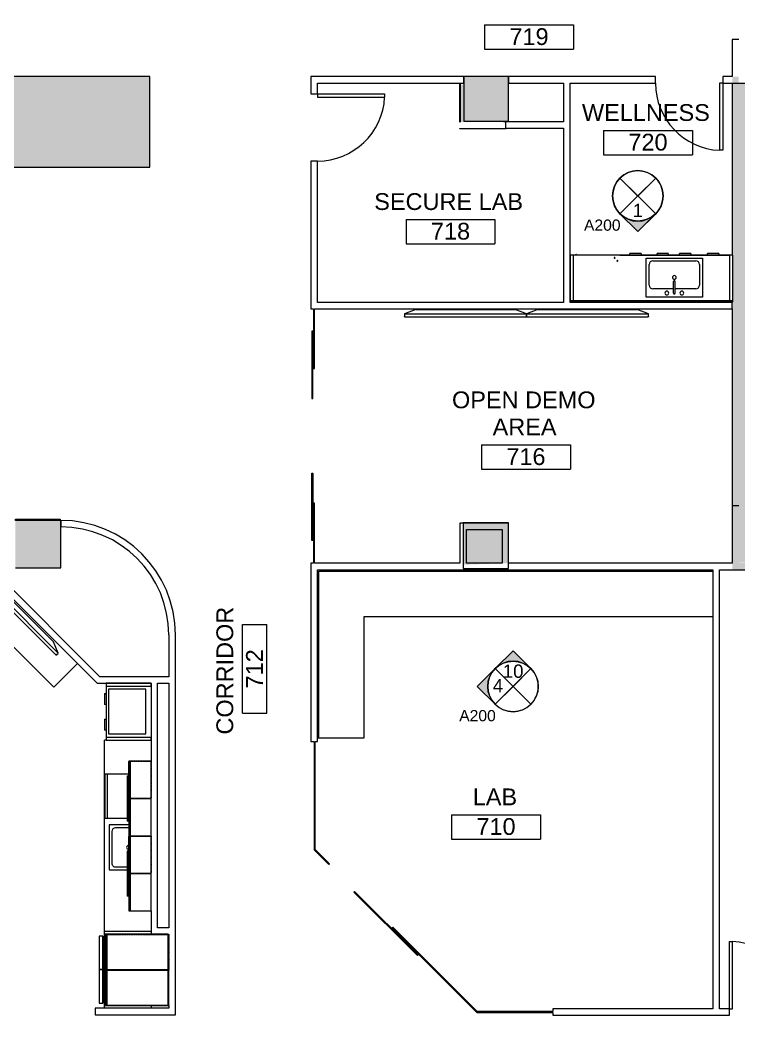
# Model space of a CAD drawing. Header units: inches. Extents: x 41 to 2397, y -2183 to 132.
# Drawn here: x 888 to 1273, y -1863 to -1322 of the extents above; entities that cross this region are included whole.
import ezdxf

# ---------------------------------------------------------------- set-up
doc = ezdxf.new("R2010")
doc.units = ezdxf.units.IN
doc.header["$MEASUREMENT"] = 0
doc.linetypes.add('Center', pattern=[1.25, 0.25, -0.1875, 0.625, -0.1875])
doc.linetypes.add('Dash', pattern=[0.25, 0.125, -0.125])
for name, color, linetype, lineweight in [('8260 Willow Oaks_dwg _2_', 8, 'Continuous', 9), ('A-AREA-IDEN', 2, 'Continuous', 20), ('A-COLS', 52, 'Continuous', 13), ('A-DETL-GENF', 92, 'Continuous', 9), ('A-DOOR', 31, 'Continuous', 9), ('A-WALL', 113, 'Continuous', 13), ('A-WALL-PATT', 111, 'Continuous', 13), ('G-ANNO-SYMB', 111, 'Continuous', 9), ('I-WALL', 2, 'Continuous', 9), ('LEVEL 07 BB', 250, 'Continuous', 9), ('P-SANR-FIXT', 6, 'Continuous', 9), ('Q-CASE', 31, 'Continuous', 9), ('Q-CASE-HDLN', 31, 'Continuous', 9), ('Q-SPCQ', 91, 'Continuous', 9)]:
    doc.layers.add(name, color=color, linetype=linetype, lineweight=lineweight)
doc.styles.add('Arial_1', font='arial.ttf', dxfattribs={"height": 9})
doc.styles.add('Arial_2', font='arial.ttf', dxfattribs={"height": 6})
doc.styles.add('Arial_3', font='arial.ttf', dxfattribs={"height": 7.125})

# ---------------------------------------------------------------- blocks, each defined once
blk = doc.blocks.new('Counter Top - Standard Counter Top w_ Backsplash-2566494-New Construction - Partition Plan')
at = {"layer": 'Q-CASE', "lineweight": 13}
for p, q in [((39.54, 0), (-47.26, 0)), ((-47.26, 0), (-47.26, -25)), ((39.54, -0.75), (-47.26, -0.75)), ((39.54, 0), (39.54, -25)), ((-47.26, -25), (39.54, -25))]:
    blk.add_line(p, q, dxfattribs=at)
blk = doc.blocks.new('Single-Flush - 36_ x 84_-2431520-New Construction - Partition Plan')
at = {"layer": 'A-DOOR', "color": 7, "lineweight": 20}
for p, q in [((16.25, -1.75), (16.25, -37.77)), ((18, -1.75), (16.25, -1.75)), ((18, -1.75), (18, -37.77)), ((18, -37.77), (16.25, -37.77))]:
    blk.add_line(p, q, dxfattribs=at)
at = {"layer": 'A-DOOR'}
blk.add_arc((18, -1.75), 36.07, 180, 267.2188, dxfattribs=at)
blk = doc.blocks.new('Sink Kitchen-Single - 30_ x 21_-2413818-New Construction - Partition Plan')
at = {"layer": 'P-SANR-FIXT', "lineweight": 13}
for p, q in [((-14.38, 10.41), (15.62, 10.41)), ((-14.38, -10.59), (-14.38, 10.41)), ((-12.88, -4.09), (-12.88, 6.91)), ((-10.88, 8.91), (12.12, 8.91)), ((14.12, 6.91), (14.12, -4.09)), ((15.62, 10.41), (15.62, -10.59)), ((0.12, -8.34), (0.12, -2.09)), ((1.12, -8.34), (1.12, -2.09)), ((15.62, -10.59), (-14.38, -10.59)), ((0.12, -6.09), (-10.88, -6.09)), ((12.12, -6.09), (1.12, -6.09))]:
    blk.add_line(p, q, dxfattribs=at)
for centre, radius, start, end in [((-10.88, 6.91), 2, 90, 180), ((12.12, 6.91), 2, 360, 90), ((0.62, 0), 1, 360, 180), ((0.62, 0), 1, 180, 0), ((-10.88, -4.09), 2, 180, 270), ((0.62, -2.09), 0.5, 360, 180), ((12.12, -4.09), 2, 270, 0), ((-3.38, -8.34), 1, 360, 180), ((-3.38, -8.34), 1, 180, 0), ((0.62, -8.34), 0.5, 180, 0), ((4.62, -8.34), 1, 0, 180), ((4.62, -8.34), 1, 180, 0)]:
    blk.add_arc(centre, radius, start, end, dxfattribs=at)
blk = doc.blocks.new('SPEC-EQUIP-TV - 75_ LCD-2413838-New Construction - Partition Plan')
at = {"layer": 'Q-SPCQ'}
for p, q in [((32.57, 0), (-32.57, 0)), ((-32.7, -0.12), (-32.7, -0.75)), ((-32.7, -0.75), (-32.7, -1.37)), ((-32.6, -1.57), (-26.59, -4)), ((32.6, -1.57), (-32.6, -1.57)), ((26.59, -4), (-26.59, -4)), ((26.59, -4), (32.6, -1.57)), ((32.7, -0.75), (32.7, -0.12)), ((32.7, -1.37), (32.7, -0.75))]:
    blk.add_line(p, q, dxfattribs=at)
for points, knots in [([(-32.7, -0.12), (-32.7, -0.11), (-32.7, -0.1), (-32.69, -0.08), (-32.68, -0.06), (-32.68, -0.05), (-32.67, -0.04), (-32.66, -0.03), (-32.65, -0.03), (-32.64, -0.02), (-32.63, -0.01), (-32.62, -0.01), (-32.6, 0), (-32.59, 0), (-32.57, 0)], [0, 0, 0, 0, 0.166667, 0.25, 0.333333, 0.416667, 0.458333, 0.5, 0.583333, 0.666667, 0.708333, 0.75, 0.833333, 1, 1, 1, 1]), ([(32.57, 0), (32.59, 0), (32.6, 0), (32.62, -0.01), (32.63, -0.02), (32.64, -0.02), (32.65, -0.03), (32.66, -0.03), (32.67, -0.04), (32.68, -0.05), (32.68, -0.06), (32.69, -0.08), (32.7, -0.1), (32.7, -0.11), (32.7, -0.12)], [-1, -1, -1, -1, -0.833333, -0.75, -0.666667, -0.625, -0.583333, -0.5, -0.458333, -0.416667, -0.333333, -0.25, -0.166667, 0, 0, 0, 0]), ([(-32.7, -1.37), (-32.7, -1.38), (-32.7, -1.41), (-32.69, -1.44), (-32.68, -1.46), (-32.67, -1.48), (-32.67, -1.49), (-32.66, -1.5), (-32.66, -1.51), (-32.65, -1.52), (-32.64, -1.53), (-32.63, -1.54), (-32.62, -1.56), (-32.6, -1.57), (-32.6, -1.57)], [0, 0, 0, 0, 0.125, 0.25, 0.375, 0.4375, 0.5, 0.53125, 0.5625, 0.625, 0.6875, 0.75, 0.875, 1, 1, 1, 1]), ([(32.6, -1.57), (32.6, -1.57), (32.62, -1.56), (32.63, -1.54), (32.64, -1.53), (32.65, -1.52), (32.66, -1.51), (32.67, -1.49), (32.67, -1.48), (32.68, -1.47), (32.69, -1.45), (32.69, -1.43), (32.7, -1.41), (32.7, -1.38), (32.7, -1.37)], [0, 0, 0, 0, 0.125, 0.25, 0.3125, 0.375, 0.4375, 0.5, 0.5625, 0.625, 0.6875, 0.75, 0.875, 1, 1, 1, 1])]:
    blk.add_open_spline(points, degree=3, knots=knots, dxfattribs=at)
blk = doc.blocks.new('Counter Top _No Backsplash_ - Standard Counter Top-2542129-New Construction - Partition Plan')
at = {"layer": 'Q-CASE', "lineweight": 13}
for p, q in [((-47.26, 0), (-47.26, 18)), ((-47.26, 18), (38.47, 18)), ((38.47, 0), (38.47, 18))]:
    blk.add_line(p, q, dxfattribs=at)
blk = doc.blocks.new('SPEC-EQUIP-TV - 75_ LCD-2404808-New Construction - Partition Plan')
at = {"layer": 'Q-SPCQ'}
for p, q in [((-32.7, 1.37), (-32.7, 0.75)), ((-32.7, 0.75), (-32.7, 0.12)), ((-26.59, 4), (-32.6, 1.57)), ((-32.6, 1.57), (32.6, 1.57)), ((-26.59, 4), (26.59, 4)), ((32.6, 1.57), (26.59, 4)), ((32.7, 0.75), (32.7, 1.37)), ((32.7, 0.12), (32.7, 0.75)), ((-32.57, 0), (32.57, 0))]:
    blk.add_line(p, q, dxfattribs=at)
for points, knots in [([(-32.6, 1.57), (-32.6, 1.57), (-32.62, 1.56), (-32.63, 1.54), (-32.64, 1.53), (-32.65, 1.52), (-32.66, 1.51), (-32.67, 1.49), (-32.67, 1.48), (-32.68, 1.47), (-32.69, 1.45), (-32.69, 1.43), (-32.7, 1.41), (-32.7, 1.38), (-32.7, 1.37)], [0, 0, 0, 0, 0.125, 0.25, 0.3125, 0.375, 0.4375, 0.5, 0.5625, 0.625, 0.6875, 0.75, 0.875, 1, 1, 1, 1]), ([(-32.57, 0), (-32.59, 0), (-32.6, 0), (-32.62, 0.01), (-32.63, 0.02), (-32.64, 0.02), (-32.65, 0.03), (-32.66, 0.03), (-32.67, 0.04), (-32.68, 0.05), (-32.68, 0.06), (-32.69, 0.08), (-32.7, 0.1), (-32.7, 0.11), (-32.7, 0.12)], [0, 0, 0, 0, 0.166667, 0.25, 0.333333, 0.375, 0.416667, 0.5, 0.541667, 0.583333, 0.666667, 0.75, 0.833333, 1, 1, 1, 1]), ([(32.7, 0.12), (32.7, 0.11), (32.7, 0.1), (32.69, 0.08), (32.68, 0.06), (32.68, 0.05), (32.67, 0.04), (32.66, 0.03), (32.65, 0.03), (32.64, 0.02), (32.63, 0.02), (32.62, 0.01), (32.6, 0), (32.59, 0), (32.57, 0)], [-1, -1, -1, -1, -0.833333, -0.75, -0.666667, -0.583333, -0.541667, -0.5, -0.416667, -0.375, -0.333333, -0.25, -0.166667, 0, 0, 0, 0]), ([(32.7, 1.37), (32.7, 1.38), (32.7, 1.41), (32.69, 1.44), (32.68, 1.46), (32.67, 1.48), (32.67, 1.49), (32.66, 1.5), (32.66, 1.51), (32.65, 1.52), (32.64, 1.53), (32.63, 1.54), (32.62, 1.56), (32.6, 1.57), (32.6, 1.57)], [0, 0, 0, 0, 0.125, 0.25, 0.375, 0.4375, 0.5, 0.53125, 0.5625, 0.625, 0.6875, 0.75, 0.875, 1, 1, 1, 1])]:
    blk.add_open_spline(points, degree=3, knots=knots, dxfattribs=at)
blk = doc.blocks.new('Sliding - Single-Glass - No Frame - 36_ x 96_-2490289-New Construction - Partition Plan')
at = {"layer": 'A-DOOR', "color": 7, "lineweight": 20}
for p, q in [((-38, -0.75), (-38, -1.25)), ((-2, -0.75), (-38, -0.75)), ((-38, -1.25), (-2, -1.25)), ((-2, -1.25), (-2, -0.75))]:
    blk.add_line(p, q, dxfattribs=at)
blk = doc.blocks.new('Sliding - Single-Glass - No Frame - 48_ x 84_-2451944-New Construction - Partition Plan')
at = {"layer": 'A-DOOR', "color": 7, "lineweight": 20}
for p, q in [((-44, 1.25), (4, 1.25)), ((-44, 0.75), (-44, 1.25)), ((4, 0.75), (-44, 0.75)), ((4, 1.25), (4, 0.75))]:
    blk.add_line(p, q, dxfattribs=at)
blk = doc.blocks.new('Counter Top - L Shaped - Standard Counter Top w_ Backsplash-2612374-New Construction - Partition Plan')
at = {"layer": 'Q-CASE', "lineweight": 13}
for p, q in [((-46.51, -0.75), (164.53, -0.75)), ((-46.51, -90.03), (-46.51, -0.75)), ((-46.51, -0.75), (164.53, -0.75)), ((-46.51, -90.03), (-46.51, -0.75)), ((-22.26, -90.03), (-22.26, -25)), ((-22.26, -25), (164.53, -25)), ((-47.26, -90.03), (-46.51, -90.03)), ((-47.26, -90.03), (-22.26, -90.03))]:
    blk.add_line(p, q, dxfattribs=at)
blk = doc.blocks.new('Counter Top _No Backsplash_ - Standard Counter Top-2558841-New Construction - Partition Plan')
at = {"layer": 'Q-CASE', "lineweight": 13}
for p, q in [((-47.26, 0), (-47.26, 25)), ((-47.26, 25), (55.16, 25)), ((55.16, 24), (55.16, 25))]:
    blk.add_line(p, q, dxfattribs=at)
blk = doc.blocks.new('Sink Kitchen-Single - 30_ x 21_ 2-2468446-New Construction - Partition Plan')
at = {"layer": 'P-SANR-FIXT', "lineweight": 13}
for p, q in [((-5.38, 10.59), (-5.46, 10.59)), ((-5.38, 6.09), (-5.46, 6.09)), ((-11.38, 0.09), (-11.38, -10.41)), ((-9.88, 0.09), (-9.88, -6.91)), ((11.12, -6.91), (11.12, -0.78)), ((12.62, -10.41), (12.62, -0.78)), ((-11.38, -10.41), (12.62, -10.41)), ((-7.88, -8.91), (9.12, -8.91))]:
    blk.add_line(p, q, dxfattribs=at)
for centre, radius, start, end in [((0.62, 0), 1, 174.1236, 180), ((0.62, 0), 1, 180, 0), ((0.62, 0), 1, 360, 5.8764), ((-7.88, -6.91), 2, 180, 270), ((9.12, -6.91), 2, 270, 0)]:
    blk.add_arc(centre, radius, start, end, dxfattribs=at)
blk = doc.blocks.new('Casework 2 - Casework 2-2471090-New Construction - Partition Plan')
at = {"layer": 'Q-CASE', "color": 7, "lineweight": 20}
for p, q in [((-794.2, -1677.1), (-794.2, -1678.6)), ((-770.2, -1677.1), (-794.2, -1677.1)), ((-770.2, -1678.6), (-770.2, -1677.1)), ((-794.2, -1678.6), (-770.2, -1678.6)), ((-794.2, -1706.1), (-794.2, -1707.6)), ((-770.2, -1706.1), (-794.2, -1706.1)), ((-794.2, -1707.6), (-770.2, -1707.6)), ((-770.2, -1707.6), (-770.2, -1706.1))]:
    blk.add_line(p, q, dxfattribs=at)
at = {"layer": 'Q-CASE', "lineweight": 13}
blk.add_line((-794.2, -1678.6), (-794.2, -1706.1), dxfattribs=at)
blk = doc.blocks.new('Sliding - Single-Glass - No Frame - 36_ x 96_-2490339-New Construction - Partition Plan')
at = {"layer": 'A-DOOR', "color": 7, "lineweight": 20}
for p, q in [((-38, 1.25), (-2, 1.25)), ((-38, 0.75), (-38, 1.25)), ((-2, 0.75), (-38, 0.75)), ((-2, 1.25), (-2, 0.75))]:
    blk.add_line(p, q, dxfattribs=at)
blk = doc.blocks.new('Columns 1 - Columns 1-2495298-New Construction - Partition Plan')
at = {"layer": 'A-COLS', "lineweight": 9}
h = blk.add_hatch(color=55, dxfattribs=at)
h.paths.add_polyline_path([(-344.46, -2150.94), (-338.28, -2144.77), (-338.28, -2115.04), (-368.16, -2115.04), (-368.16, -2117.34), (-369.17, -2117.34), (-369.17, -2147.78), (-360.5, -2147.78), (-354.06, -2141.34), (-347.61, -2147.78)], flags=0)
h.paths.add_polyline_path([(249.67, -2143.52), (255.5, -2137.69), (255.5, -2113.67), (220.65, -2113.67), (220.65, -2140.53), (220.23, -2113.67), (217.01, -2113.67), (217.01, -2140.67), (246.82, -2140.67)], flags=0)
h.paths.add_polyline_path([(-113.19, -2143.52), (-110.22, -2140.54), (-86.7, -2140.54), (-86.7, -2114.54), (-119.32, -2114.54), (-119.32, -2137.38), (-116.16, -2140.54)], flags=0)
h.paths.add_polyline_path([(-585.22, -2121.95), (-578.56, -2115.29), (-578.56, -2080.06), (-607.29, -2080.06), (-607.29, -2117.79), (-601.06, -2117.79), (-595.22, -2111.95), (-589.37, -2117.79)], flags=0)
h.paths.add_polyline_path([(-819.17, -2073), (-819.17, -2049), (-846.02, -2049), (-846.02, -2068.52), (-841.54, -2073)], flags=0)
h.paths.add_polyline_path([(-1068.66, -1845.88), (-1055.93, -1833.15), (-1055.93, -1808.86), (-1085.69, -1808.86), (-1085.69, -1828.86), (-1081.39, -1833.15)], flags=0)
h.paths.add_polyline_path([(-1277.28, -1619.05), (-1276.44, -1619.05), (-1276.44, -1589.05), (-1277.28, -1589.05), (-1277.28, -1587.14), (-1301.28, -1587.14), (-1301.28, -1589.05), (-1309.94, -1589.05), (-1317.71, -1596.83), (-1295.49, -1619.05)], flags=0)
h.paths.add_polyline_path([(-1072.88, -1617.89), (-1058.94, -1617.89), (-1058.94, -1593.96), (-1083.3, -1593.96), (-1083.3, -1617.89)], flags=0)
h.paths.add_polyline_path([(-819.99, -1615.25), (-818.48, -1615.25), (-818.48, -1589.87), (-842.8, -1589.87), (-842.8, -1615.25), (-820.03, -1615.25)], flags=0)
h.paths.add_polyline_path([(-603.13, -1613.61), (-578.8, -1612.78), (-578.8, -1591.25), (-603.13, -1591.25), (-603.13, -1612.78)], flags=0)
h.paths.add_polyline_path([(-844.96, -1400.7), (-770.86, -1400.7), (-770.86, -1352.13), (-844.96, -1352.13)], flags=0)
h.paths.add_polyline_path([(-1059.3, -1379.2), (-1059.3, -1352.54), (-1083.3, -1352.54), (-1083.3, -1379.2)], flags=0)
h.paths.add_polyline_path([(-578.86, -1376.13), (-578.86, -1352.13), (-602.86, -1352.13), (-602.86, -1376.13)], flags=0)
h.paths.add_polyline_path([(-1312.55, -1375.07), (-1312.55, -1351.07), (-1313.43, -1351.07), (-1313.43, -1349.42), (-1344.55, -1349.42), (-1344.55, -1375.07), (-1313.43, -1375.07)], flags=0)
h.paths.add_polyline_path([(-1333.32, -1179.82), (-1313.99, -1179.82), (-1313.99, -1178.54), (-1311.93, -1178.54), (-1311.93, -1148.62), (-1333.32, -1148.62), (-1344.55, -1159.85), (-1344.55, -1178.54), (-1337.99, -1178.54), (-1337.99, -1179.82)], flags=0)
h.paths.add_polyline_path([(-1054.31, -921.65), (-1054.31, -892.1), (-1066.36, -880.04), (-1096.08, -909.76), (-1084.18, -921.65), (-1066.36, -921.65)], flags=0)
h.paths.add_polyline_path([(-843.09, -889.56), (-813.47, -889.56), (-813.47, -857.49), (-823.93, -847.03), (-829.95, -853.04), (-843.09, -853.04), (-843.09, -865.56), (-843.73, -865.56), (-843.73, -889.56)], flags=0)
h.paths.add_polyline_path([(-607.26, -853.79), (-577.38, -853.79), (-577.38, -820.29), (-607.26, -820.29)], flags=0)
at = {"layer": 'A-COLS', "color": 7, "lineweight": 20}
for p, q in [((-770.86, -1352.13), (-844.96, -1352.13)), ((-770.86, -1400.7), (-770.86, -1352.13)), ((-602.86, -1352.13), (-602.86, -1376.13)), ((-578.86, -1352.13), (-602.86, -1352.13)), ((-578.86, -1376.13), (-578.86, -1352.13)), ((-602.86, -1376.13), (-578.86, -1376.13)), ((-844.96, -1400.7), (-770.86, -1400.7)), ((-818.48, -1589.87), (-842.8, -1589.87)), ((-818.48, -1615.25), (-818.48, -1589.87)), ((-578.8, -1591.25), (-603.13, -1591.25)), ((-603.13, -1591.25), (-603.13, -1615.62)), ((-578.8, -1615.62), (-578.8, -1591.25)), ((-842.8, -1615.25), (-818.48, -1615.25)), ((-603.13, -1615.62), (-578.8, -1615.62))]:
    blk.add_line(p, q, dxfattribs=at)
blk = doc.blocks.new('Microwave - Microwave_VOA-2553737-New Construction - Partition Plan')
at = {"layer": 'Q-SPCQ'}
for p, q in [((12, 0), (-12, 0)), ((-12, 0), (-12, -20)), ((12, -20), (12, 0)), ((-12, -20), (12, -20))]:
    blk.add_line(p, q, dxfattribs=at)
blk = doc.blocks.new('MLWK_Upper Cabinet-Single Door - 36_H x 14_D-2587742-New Construction - Partition Plan')
at = {"layer": 'Q-CASE', "linetype": 'Center'}
for p, q in [((-10.02, 2.5), (-10.02, 14.5)), ((-10.02, 14.5), (10.02, 14.5)), ((10.02, 14.5), (10.02, 2.5))]:
    blk.add_line(p, q, dxfattribs=at)
at = {"layer": 'Q-CASE', "lineweight": 13}
for p, q in [((10.02, 14.5), (-10.02, 14.5)), ((-10.02, 14.5), (-10.02, 13.75)), ((-10.02, 13.75), (10.02, 13.75)), ((10.02, 13.75), (-10.02, 13.75)), ((-10.02, 13.75), (-10.02, 2.5)), ((2.11, 15.38), (-9.89, 15.38)), ((-9.89, 15.13), (-9.89, 15.38)), ((-9.89, 15.13), (2.11, 15.13)), ((-9.89, 14.5), (-9.89, 15.13)), ((2.11, 15.13), (-9.89, 15.13)), ((2.11, 15.38), (2.11, 15.13)), ((2.11, 15.13), (2.11, 14.5)), ((10.02, 13.75), (10.02, 14.5)), ((10.02, 2.5), (10.02, 13.75)), ((-10.02, 2.5), (10.02, 2.5))]:
    blk.add_line(p, q, dxfattribs=at)
at = {"layer": 'Q-CASE-HDLN', "linetype": 'Dash'}
blk.add_line((10.02, 2.5), (-10.02, 2.5), dxfattribs=at)
blk = doc.blocks.new('MLWK_Upper Cabinet-Single Door - 36_H x 14_D-2587743-New Construction - Partition Plan')
at = {"layer": 'Q-CASE', "linetype": 'Center'}
for p, q in [((-10.02, -2.5), (-10.02, -14.5)), ((10.02, -14.5), (10.02, -2.5)), ((-10.02, -14.5), (10.02, -14.5))]:
    blk.add_line(p, q, dxfattribs=at)
at = {"layer": 'Q-CASE', "lineweight": 13}
for p, q in [((10.02, -2.5), (-10.02, -2.5)), ((-10.02, -2.5), (-10.02, -13.75)), ((10.02, -13.75), (10.02, -2.5)), ((10.02, -13.75), (-10.02, -13.75)), ((-10.02, -13.75), (-10.02, -14.5)), ((-10.02, -13.75), (10.02, -13.75)), ((-10.02, -14.5), (10.02, -14.5)), ((-9.89, -15.13), (-9.89, -14.5)), ((2.11, -15.13), (-9.89, -15.13)), ((-9.89, -15.38), (-9.89, -15.13)), ((-9.89, -15.13), (2.11, -15.13)), ((-9.89, -15.38), (2.11, -15.38)), ((2.11, -14.5), (2.11, -15.13)), ((2.11, -15.13), (2.11, -15.38)), ((10.02, -14.5), (10.02, -13.75))]:
    blk.add_line(p, q, dxfattribs=at)
at = {"layer": 'Q-CASE-HDLN', "linetype": 'Dash'}
blk.add_line((10.02, -2.5), (-10.02, -2.5), dxfattribs=at)
blk = doc.blocks.new('Counter Top _No Backsplash_ - Standard Counter Top 2-2586381-New Construction - Partition Plan')
at = {"layer": 'Q-CASE', "lineweight": 13}
for p, q in [((-47.26, 0), (-47.26, 25)), ((-47.26, 25), (-45.71, 25)), ((-45.71, 0), (-45.71, 25))]:
    blk.add_line(p, q, dxfattribs=at)
blk = doc.blocks.new('SPEC-APPL-REFRIGERATOR-BOTTOM FREEZER1 - 36_ x 32_ _25 cu_ft__-2556692-New Construction - Partition Plan')
at = {"layer": 'Q-SPCQ'}
for p, q in [((-18.88, -33.5), (-18.88, -33.75)), ((-18.88, -33.75), (-12.78, -33.75)), ((-1, -34.25), (-18.88, -34.25)), ((-18.88, -34.25), (-18.88, -36.25)), ((-18.88, -36.25), (-1, -36.25)), ((-1, -36.25), (-1, -34.25)), ((16.87, -34.25), (-1, -34.25)), ((-1, -34.25), (-1, -36.25)), ((-1, -36.25), (16.87, -36.25)), ((11.22, -33.75), (16.87, -33.75)), ((16.87, -33.75), (16.87, -33.5)), ((16.87, -36.25), (16.87, -34.25))]:
    blk.add_line(p, q, dxfattribs=at)
blk = doc.blocks.new('SPEC-APPL-DISHWASHER - 34_H x 24_W x 25_D ADA-2559050-New Construction - Partition Plan')
at = {"layer": 'Q-SPCQ'}
for p, q in [((-12, -12.5), (-12, 0)), ((12, -0.87), (12, -12.5)), ((-12, -11.5), (12, -11.5)), ((12, -12.5), (-12, -12.5))]:
    blk.add_line(p, q, dxfattribs=at)
blk = doc.blocks.new('MLWK_Upper Cabinet-Single Door - 36_H x 14_D 2-2592558-New Construction - Partition Plan')
at = {"layer": 'Q-CASE', "linetype": 'Center'}
for p, q in [((-9.52, -2.5), (-9.52, -36.5)), ((9.52, -36.5), (9.52, -2.5)), ((-9.52, -36.5), (9.52, -36.5))]:
    blk.add_line(p, q, dxfattribs=at)
at = {"layer": 'Q-CASE', "lineweight": 13}
for p, q in [((9.52, -2.5), (-9.52, -2.5)), ((-9.52, -2.5), (-9.52, -35.75)), ((9.52, -35.75), (9.52, -2.5)), ((9.52, -35.75), (-9.52, -35.75)), ((-9.52, -35.75), (-9.52, -36.5)), ((-9.52, -35.75), (9.52, -35.75)), ((-9.52, -36.5), (9.52, -36.5)), ((-9.4, -37.13), (-9.4, -37)), ((2.6, -37.13), (-9.4, -37.13)), ((-9.4, -37.38), (-9.4, -37.13)), ((-9.4, -37.13), (2.6, -37.13)), ((-9.4, -37.38), (2.6, -37.38)), ((2.6, -37), (2.6, -37.13)), ((2.6, -37.13), (2.6, -37.38)), ((9.52, -36.5), (9.52, -35.75))]:
    blk.add_line(p, q, dxfattribs=at)
at = {"layer": 'Q-CASE-HDLN', "linetype": 'Dash'}
blk.add_line((9.52, -2.5), (-9.52, -2.5), dxfattribs=at)
blk = doc.blocks.new('Counter Top _No Backsplash_ - Standard Counter Top-2558876-New Construction - Partition Plan')
at = {"layer": 'Q-CASE', "lineweight": 13}
for p, q in [((-47.26, 0), (-47.26, 25)), ((-47.26, 25), (-45.71, 25)), ((-45.71, 0), (-45.71, 25)), ((-45.73, 0), (-47.26, 0))]:
    blk.add_line(p, q, dxfattribs=at)
blk = doc.blocks.new('MLWK_Upper Cabinet-Single Door - 36_H x 14_D 2-2592559-New Construction - Partition Plan')
at = {"layer": 'Q-CASE', "linetype": 'Center'}
for p, q in [((-9.61, 2.5), (-9.61, 36.5)), ((-9.61, 36.5), (9.61, 36.5)), ((9.61, 36.5), (9.61, 2.5))]:
    blk.add_line(p, q, dxfattribs=at)
at = {"layer": 'Q-CASE', "lineweight": 13}
for p, q in [((9.61, 36.5), (-9.61, 36.5)), ((-9.61, 36.5), (-9.61, 35.75)), ((-9.61, 35.75), (9.61, 35.75)), ((9.61, 35.75), (-9.61, 35.75)), ((-9.61, 35.75), (-9.61, 2.5)), ((2.52, 37.38), (-9.48, 37.38)), ((-9.48, 37.13), (-9.48, 37.38)), ((-9.48, 37.13), (2.52, 37.13)), ((-9.48, 37), (-9.48, 37.13)), ((2.52, 37.13), (-9.48, 37.13)), ((2.52, 37.38), (2.52, 37.13)), ((2.52, 37.13), (2.52, 37)), ((9.61, 35.75), (9.61, 36.5)), ((9.61, 2.5), (9.61, 35.75)), ((-9.61, 2.5), (9.61, 2.5))]:
    blk.add_line(p, q, dxfattribs=at)
at = {"layer": 'Q-CASE-HDLN', "linetype": 'Dash'}
blk.add_line((9.61, 2.5), (-9.61, 2.5), dxfattribs=at)
blk = doc.blocks.new('Counter Top _No Backsplash_ - Standard Counter Top 2-2586402-New Construction - Partition Plan')
at = {"layer": 'Q-CASE', "lineweight": 13}
for p, q in [((-47.26, 0), (-47.26, 34)), ((-47.26, 34), (-9.21, 34)), ((-9.21, 0), (-9.21, 34)), ((-9.21, 0), (-47.26, 0))]:
    blk.add_line(p, q, dxfattribs=at)
blk = doc.blocks.new('MLWK_Base Cabinet-Trash - 32_25_H x 24_D 2-2556195-New Construction - Partition Plan')
at = {"layer": 'Q-CASE', "lineweight": 13}
for p, q in [((-8.26, -24), (9.74, -24)), ((-8.26, -24), (9.74, -24)), ((9.74, -24), (-8.26, -24)), ((-2.26, -24.75), (-2.26, -24)), ((-2.26, -24.87), (-2.26, -24.75)), ((-2.26, -24.87), (3.74, -24.87)), ((3.74, -23.99), (3.74, -24.75)), ((3.74, -24.75), (3.74, -24.87))]:
    blk.add_line(p, q, dxfattribs=at)
blk = doc.blocks.new('Counter Top _No Backsplash_ - Standard Counter Top-2566826-New Construction - Partition Plan')
at = {"layer": 'Q-CASE', "lineweight": 13}
for p, q in [((-47.26, 0), (-47.26, -25)), ((-45.76, 0), (-45.76, -25))]:
    blk.add_line(p, q, dxfattribs=at)
blk = doc.blocks.new('MLWK_Base Cabinet-Top Drawer - 32_H x 24_D 2-2567030-New Construction - Partition Plan')
at = {"layer": 'Q-CASE', "lineweight": 13}
for p, q in [((-5.26, 24), (6.74, 24)), ((3.74, 24.87), (-2.26, 24.87)), ((-2.26, 24.75), (-2.26, 24.87)), ((-2.26, 24), (-2.26, 24.75)), ((3.74, 24.87), (3.74, 24.75)), ((3.74, 24.75), (3.74, 23.99))]:
    blk.add_line(p, q, dxfattribs=at)
blk = doc.blocks.new('Equipment_Refrigerator Undercounter_HC_ - Equipment_Refrigerator Undercounter_HC__VOA-2561060-New Construction - Partition Plan')
at = {"layer": 'Q-SPCQ'}
for p, q in [((1, 24.38), (0.75, 24.38)), ((0.75, 24.25), (1, 24.25)), ((1, 24.25), (1, 24.38))]:
    blk.add_line(p, q, dxfattribs=at)
for centre, radius, start, end in [((0.75, 23.75), 0.625, 90, 157.2631), ((0.75, 23.75), 0.5, 90, 150), ((21.29, 22.58), 0.25, 0, 180), ((21.29, 22.58), 0.25, 180, 360), ((22.82, 21.07), 0.25, 0, 180), ((22.82, 21.07), 0.25, 180, 0)]:
    blk.add_arc(centre, radius, start, end, dxfattribs=at)
blk = doc.blocks.new('MLWK_Base Cabinet-Top Drawer - 32_H x 24_D 2-2567064-New Construction - Partition Plan')
at = {"layer": 'Q-CASE', "lineweight": 13}
for p, q in [((6.74, -24), (-5.26, -24)), ((-2.26, -24.75), (-2.26, -24)), ((-2.26, -24.87), (-2.26, -24.75)), ((-2.26, -24.87), (3.74, -24.87)), ((3.74, -23.99), (3.74, -24.75)), ((3.74, -24.75), (3.74, -24.87))]:
    blk.add_line(p, q, dxfattribs=at)
blk = doc.blocks.new('MLWK_Base Cabinet-Top Drawer - 32_H x 24_D 2-2567126-New Construction - Partition Plan')
at = {"layer": 'Q-CASE', "lineweight": 13}
for p, q in [((-7.78, 24), (9.25, 24)), ((3.74, 24.87), (-2.26, 24.87)), ((-2.26, 24.75), (-2.26, 24.87)), ((-2.26, 24), (-2.26, 24.75)), ((3.74, 24.87), (3.74, 24.75)), ((3.74, 24.75), (3.74, 23.99))]:
    blk.add_line(p, q, dxfattribs=at)
blk = doc.blocks.new('MLWK_Base Cabinet-Top Drawer - 32_H x 24_D 2-2567947-New Construction - Partition Plan')
at = {"layer": 'Q-CASE', "lineweight": 13}
for p, q in [((-2.26, -24.75), (-2.26, -24)), ((-2.26, -24.88), (-2.26, -24.75)), ((-2.26, -24.88), (3.74, -24.88)), ((3.74, -24), (3.74, -24.75)), ((3.74, -24.75), (3.74, -24.88))]:
    blk.add_line(p, q, dxfattribs=at)
blk = doc.blocks.new('MLWK_Base Cabinet-Top Drawer - 32_H x 24_D 2-2567967-New Construction - Partition Plan')
at = {"layer": 'Q-CASE', "lineweight": 13}
for p, q in [((3.74, 24.87), (-2.26, 24.87)), ((-2.26, 24.75), (-2.26, 24.87)), ((-2.26, 24), (-2.26, 24.75)), ((3.74, 24.87), (3.74, 24.75)), ((3.74, 24.75), (3.74, 24))]:
    blk.add_line(p, q, dxfattribs=at)
blk = doc.blocks.new('8260 Willow Oaks_dwg _2_-2439531-New Construction - Partition Plan')
at = {"layer": 'A-WALL', "lineweight": 9}
blk.add_hatch(color=250, dxfattribs=at).paths.add_polyline_path([(32441.94, 9211.55), (32462.25, 9211.55), (32462.25, 9211.95), (32440.34, 9211.95), (32440.34, 9231.55), (32438.44, 9231.55), (32438.44, 9232.45), (32438.25, 9232.45), (32438.25, 9211.55), (32440.34, 9211.55)], flags=0)
at = {"layer": 'A-WALL-PATT', "lineweight": 9}
h = blk.add_hatch(color=250, dxfattribs=at)
h.paths.add_polyline_path([(32584.21, 8971.61), (32587.71, 8971.61), (32587.71, 8971.79), (32584.21, 8971.79)], flags=0)
h.paths.add_polyline_path([(32587.59, 8975.29), (32587.71, 8975.29), (32587.71, 9232.45), (32584.21, 9232.45), (32584.21, 9140.23), (32584.34, 9140.23), (32584.34, 9115.23), (32584.21, 9115.23), (32584.21, 9006.02), (32587.59, 9006.02)], flags=0)
at = {"layer": 'A-WALL', "color": 10, "lineweight": 30}
for p, q in [((32438.25, 9232.45), (32438.25, 9211.55)), ((32462.25, 9211.55), (32462.25, 9211.95))]:
    blk.add_line(p, q, dxfattribs=at)
at = {"layer": 'LEVEL 07 BB'}
for p, q in [((32584.09, 9232.45), (32584.09, 9140.23)), ((32463.09, 9211.95), (32463.09, 9211.7)), ((32584.09, 9115.23), (32584.09, 9114.98)), ((32584.09, 9111.48), (32584.09, 9006.02))]:
    blk.add_line(p, q, dxfattribs=at)
at = {"layer": 'LEVEL 07 BB', "flags": 128}
for points in [[(32463.09, 9208.05), (32463.09, 9207.95), (32438.34, 9207.95), (32438.34, 9208.06)], [(32200.39, 8998.21), (32200.39, 8998.82), (32224.39, 8998.82), (32224.39, 8998.21)]]:
    blk.add_lwpolyline(points, dxfattribs=at)
blk = doc.blocks.new('Elevation - Interiors-59324-New Construction - Partition Plan')
at = {"layer": 'G-ANNO-SYMB'}
for p, q in [((-0.0996, 0.0996), (0.0996, -0.0996)), ((0.0996, 0.0996), (-0.0996, -0.0996)), ((0, 0), (-0.0996, 0.0996)), ((-0.0996, 0.0996), (0, 0)), ((0.0996, 0.0996), (0, 0)), ((0, 0), (0.0996, 0.0996)), ((-0.0996, -0.0996), (0, 0)), ((0, 0), (-0.0996, -0.0996)), ((0, 0), (0.0996, -0.0996)), ((0.0996, -0.0996), (0, 0))]:
    blk.add_line(p, q, dxfattribs=at)
blk.add_circle((0, 0), 0.1409, dxfattribs=at)
for start, end in [(45, 135), (135, 225), (315, 45), (225, 315)]:
    blk.add_arc((0, 0), 0.1409, start, end, dxfattribs=at)
blk = doc.blocks.new('Elevation - Triangle - 51_256_-58624-New Construction - Partition Plan')
at = {"layer": 'G-ANNO-SYMB'}
h = blk.add_hatch(color=256, dxfattribs=at)
edge = h.paths.add_edge_path(flags=0)
edge.add_arc((0, -0.0993), 0.1406, 45, 135)
edge.add_line((-0.0994, 0.0002), (0, 0.0996))
edge.add_line((0, 0.0996), (0.0994, 0.0002))
for p, q in [((0, 0.0996), (-0.0996, 0)), ((0, 0.0996), (-0.0994, 0.0002)), ((0.0996, 0), (0, 0.0996)), ((0.0994, 0.0002), (0, 0.0996))]:
    blk.add_line(p, q, dxfattribs=at)
blk.add_arc((0, -0.0993), 0.1406, 45, 135, dxfattribs=at)
blk = doc.blocks.new('FORM Room Tag - Name _ Number-2260771-New Construction - Partition Plan')
at = {"layer": 'A-AREA-IDEN'}
for p, q in [((-0.2444, -0.0231), (-0.2444, -0.1589)), ((-0.2444, -0.0231), (0.2515, -0.0231)), ((0.2515, -0.0231), (0.2515, -0.1589)), ((-0.2444, -0.1589), (0.2515, -0.1589))]:
    blk.add_line(p, q, dxfattribs=at)

msp = doc.modelspace()

# ---------------------------------------------------------------- hatches: boundary and pattern name
at = {"layer": 'A-DETL-GENF'}
h = msp.add_hatch(color=9, dxfattribs=at)
h.paths.add_polyline_path([(1859.9, -1616.53), (1859.9, -1616.28), (1855.68, -1616.28), (1855.68, -1616.53), (1859.18, -1616.53)], flags=0)
h.paths.add_polyline_path([(2389.74, -1612.78), (2389.74, -1360.91), (2378.93, -1360.91), (2378.93, -1377.21), (2354.93, -1377.21), (2354.93, -1355.63), (2231.93, -1355.63), (2231.93, -1377.51), (2207.93, -1377.51), (2207.93, -1355.63), (1999.94, -1355.63), (1999.94, -1466.5), (1970.82, -1466.5), (1970.82, -1591.63), (1999.94, -1591.63), (1999.94, -1612.78), (2122.96, -1612.78)], flags=0)
h.paths.add_polyline_path([(1431.02, -1612.53), (1587.57, -1612.53), (1587.57, -1524.88), (1631.19, -1524.88), (1631.19, -1376.5), (1616.94, -1376.5), (1616.94, -1355.63), (1458.05, -1355.63), (1458.05, -1360.66), (1380.55, -1360.66), (1380.55, -1355.63), (1273.05, -1355.63), (1273.05, -1612.53), (1365.66, -1612.53), (1365.66, -1593.37), (1389.66, -1593.37), (1389.66, -1612.53), (1427.52, -1612.53)], flags=0)
h.paths.add_polyline_path([(1726.43, -1583.92), (1726.43, -1535.28), (1728.18, -1535.28), (1728.18, -1514.28), (1726.43, -1514.28), (1726.43, -1431.13), (1728.18, -1431.13), (1728.18, -1410.13), (1726.43, -1410.13), (1726.43, -1381.17), (1648.93, -1381.17), (1648.93, -1583.92), (1679.2, -1583.92)], flags=0)
h.paths.add_polyline_path([(1943.18, -1583.92), (1943.18, -1381.17), (1865.68, -1381.17), (1865.68, -1433.13), (1863.93, -1433.13), (1863.93, -1454.13), (1865.68, -1454.13), (1865.68, -1537.28), (1863.93, -1537.28), (1863.93, -1558.28), (1865.68, -1558.28), (1865.68, -1583.92)], flags=0)
h.paths.add_polyline_path([(1269.55, -1582.05), (1269.55, -1472.84), (1269.68, -1472.84), (1269.68, -1447.84), (1269.55, -1447.83), (1269.55, -1355.63), (1272.93, -1355.63), (1272.93, -1352.13), (1269.43, -1352.13), (1269.43, -1582.05)], flags=0)
h.paths.add_polyline_path([(1862.18, -1558.28), (1862.18, -1535.28), (1863.93, -1535.28), (1863.93, -1514.28), (1855.68, -1514.28), (1855.68, -1558.28), (1856.18, -1558.28)], flags=0)
h.paths.add_polyline_path([(1729.93, -1558.28), (1736.43, -1558.28), (1736.43, -1514.28), (1729.93, -1514.28), (1729.93, -1537.28), (1728.18, -1537.28), (1728.18, -1558.28)], flags=0)
h.paths.add_polyline_path([(2350.05, -1484.46), (2350.05, -1460.46), (2374.05, -1460.46), (2374.05, -1484.46)], flags=0)
h.paths.add_polyline_path([(1495.3, -1484.37), (1495.3, -1460.37), (1519.3, -1460.37), (1519.3, -1484.37), (1503.22, -1484.37)], flags=0)
h.paths.add_polyline_path([(1729.93, -1454.13), (1736.43, -1454.13), (1736.43, -1410.13), (1729.93, -1410.13), (1729.93, -1433.13), (1728.18, -1433.13), (1728.18, -1454.13)], flags=0)
h.paths.add_polyline_path([(1855.68, -1454.13), (1862.18, -1454.13), (1862.18, -1431.13), (1863.93, -1431.13), (1863.93, -1410.13), (1855.68, -1410.13)], flags=0)
h.paths.add_polyline_path([(1406.01, -1445.55), (1402.76, -1445), (1406.01, -1444.46)], flags=0)
h.paths.add_polyline_path([(1380.27, -1445.55), (1380.27, -1444.46), (1383.52, -1445)], flags=0)
h.paths.add_polyline_path([(1442.25, -1397.05), (1442.25, -1395.96), (1445.5, -1396.5)], flags=0)
h.paths.add_polyline_path([(1384.05, -1357.16), (1454.55, -1357.16), (1454.55, -1355.63), (1384.05, -1355.63)], flags=0)
h.paths.add_polyline_path([(2389.74, -1356.91), (2389.74, -1352.13), (2378.93, -1352.13), (2378.93, -1356.91)], flags=0)
at = {"layer": 'A-WALL-PATT'}
for points in [[(1272.93, -1616.28), (1272.93, -1582.05), (1269.43, -1582.05), (1269.43, -1616.28)], [(1587.57, -1616.28), (1587.57, -1612.78), (1272.93, -1612.78), (1272.93, -1616.28), (1431.02, -1616.28)]]:
    msp.add_hatch(color=8, dxfattribs=at).paths.add_polyline_path(points, flags=0)

# ---------------------------------------------------------------- linework, layer by layer
at = {"layer": 'I-WALL', "color": 7, "lineweight": 20}
for p, q in [((1272.93, -1332.38), (1269.43, -1332.38)), ((1269.43, -1332.38), (1269.43, -1352.13)), ((1125.68, -1352.13), (1043.83, -1352.13)), ((1043.83, -1352.13), (1043.83, -1361.38)), ((1125.68, -1355.63), (1125.68, -1352.13)), ((1228.37, -1352.13), (1149.68, -1352.13)), ((1149.68, -1352.13), (1149.68, -1355.63)), ((1228.37, -1355.63), (1228.37, -1352.13)), ((1269.43, -1352.13), (1264.37, -1352.13)), ((1264.37, -1352.13), (1264.37, -1355.63)), ((1047.33, -1355.63), (1125.68, -1355.63)), ((1047.33, -1361.38), (1047.33, -1355.63)), ((1149.68, -1355.63), (1179.12, -1355.63)), ((1179.12, -1355.63), (1179.12, -1376.38)), ((1182.62, -1355.63), (1228.37, -1355.63)), ((1182.62, -1473.09), (1182.62, -1355.63)), ((1264.37, -1355.63), (1616.94, -1355.63)), ((1043.83, -1361.38), (1047.33, -1361.38)), ((1179.12, -1376.38), (1148.01, -1376.38)), ((1148.01, -1376.38), (1148.01, -1379.88)), ((1148.01, -1379.88), (1179.12, -1379.88)), ((1179.12, -1379.88), (1179.12, -1473.09)), ((1047.33, -1397.38), (1043.83, -1397.38)), ((1043.83, -1397.38), (1043.83, -1476.59)), ((1047.33, -1473.09), (1047.33, -1397.38)), ((1043.83, -1476.59), (1045.33, -1476.59)), ((1045.33, -1476.59), (1045.33, -1508.56)), ((1045.83, -1476.59), (1269.43, -1476.59)), ((1045.83, -1508.56), (1045.83, -1476.59)), ((1179.12, -1473.09), (1047.33, -1473.09)), ((1269.43, -1473.09), (1182.62, -1473.09)), ((1269.43, -1476.59), (1269.43, -1473.09)), ((1045.33, -1508.56), (1045.83, -1508.56)), ((1045.83, -1580.56), (1045.33, -1580.56)), ((1045.33, -1580.56), (1045.33, -1612.78)), ((1045.83, -1612.78), (1045.83, -1580.56)), ((1269.43, -1582.05), (1269.43, -1612.78)), ((1272.93, -1582.05), (1269.43, -1582.05)), ((910.05, -1589.87), (910.05, -1593.37)), ((1123.65, -1591.3), (1123.65, -1612.78)), ((1149.69, -1591.3), (1123.65, -1591.3)), ((1149.69, -1612.78), (1149.69, -1591.3)), ((845.79, -1593.37), (929.53, -1677.1)), ((930.98, -1673.6), (850.74, -1593.37)), ((1127.15, -1612.78), (1127.15, -1594.8)), ((1127.15, -1594.8), (1146.19, -1594.8)), ((1146.19, -1594.8), (1146.19, -1612.78)), ((1045.33, -1612.78), (1043.83, -1612.78)), ((1043.83, -1612.78), (1043.83, -1708.28)), ((1123.65, -1612.78), (1045.83, -1612.78)), ((1146.19, -1612.78), (1127.15, -1612.78)), ((1269.43, -1612.78), (1149.69, -1612.78)), ((1047.33, -1708.28), (1047.33, -1616.28)), ((1047.33, -1616.28), (1259.12, -1616.28)), ((1259.12, -1616.28), (1259.12, -1851.43)), ((1262.62, -1851.43), (1262.62, -1616.28)), ((1262.62, -1616.28), (1427.52, -1616.28)), ((967.83, -1651.15), (967.83, -1673.6)), ((971.33, -1854.68), (971.33, -1651.15)), ((929.53, -1677.1), (958.33, -1677.1)), ((967.83, -1673.6), (930.98, -1673.6)), ((958.33, -1677.1), (958.33, -1718.85)), ((961.83, -1808.08), (961.83, -1677.1)), ((961.83, -1677.1), (967.83, -1677.1)), ((967.83, -1677.1), (967.83, -1808.08)), ((1043.83, -1708.28), (1045.58, -1708.28)), ((1045.58, -1708.28), (1045.58, -1766.29)), ((1046.08, -1708.28), (1047.33, -1708.28)), ((1046.08, -1766.08), (1046.08, -1708.28)), ((958.33, -1758.93), (958.33, -1759)), ((1045.58, -1766.29), (1053.49, -1774.2)), ((1053.85, -1773.85), (1046.08, -1766.08)), ((1053.49, -1774.2), (1053.85, -1773.85)), ((958.33, -1799.08), (958.33, -1811.58)), ((1087.79, -1807.79), (1087.43, -1808.14)), ((1132.94, -1852.93), (1087.79, -1807.79)), ((967.83, -1808.08), (961.83, -1808.08)), ((967.33, -1811.58), (967.83, -1811.58)), ((967.83, -1811.58), (967.83, -1811.64)), ((1087.43, -1808.14), (1132.73, -1853.43)), ((967.83, -1849.65), (967.83, -1851.18)), ((967.83, -1851.18), (928.33, -1851.18)), ((928.33, -1851.18), (928.33, -1854.68)), ((928.33, -1854.68), (971.33, -1854.68)), ((1132.73, -1853.43), (1173.33, -1853.43)), ((1173.33, -1852.93), (1132.94, -1852.93)), ((1259.12, -1851.43), (1173.33, -1851.43)), ((1173.33, -1851.43), (1173.33, -1852.93)), ((1173.33, -1853.43), (1173.33, -1854.93)), ((1173.33, -1854.93), (1267.87, -1854.93)), ((1267.87, -1851.43), (1262.62, -1851.43)), ((1267.87, -1854.93), (1267.87, -1851.43))]:
    msp.add_line(p, q, dxfattribs=at)
for radius in [61.28, 57.78]:
    msp.add_arc((910.05, -1651.15), radius, 0, 90, dxfattribs=at)

# ---------------------------------------------------------------- block references
at = {"layer": '8260 Willow Oaks_dwg _2_', "color": 250}
msp.add_blockref('8260 Willow Oaks_dwg _2_-2439531-New Construction - Partition Plan', (-31314.66, -10588.08), dxfattribs=at)
at = {"layer": 'A-AREA-IDEN', "xscale": 95.99999999999994, "yscale": 95.99999999999994, "zscale": 95.99999999999994}
for p in [(1160.3, -1322.22), (1223.97, -1378.75), (1118.28, -1426.44), (1158.65, -1547.16), (1142.63, -1745.31)]:
    msp.add_blockref('FORM Room Tag - Name _ Number-2260771-New Construction - Partition Plan', p, dxfattribs=at)
at = {"layer": 'A-AREA-IDEN', "xscale": 95.99999999999994, "yscale": 95.99999999999994, "zscale": 95.99999999999994, "rotation": 89.99999999999991}
msp.add_blockref('FORM Room Tag - Name _ Number-2260771-New Construction - Partition Plan', (1005.12, -1669.71), dxfattribs=at)
at = {"layer": 'A-COLS', "lineweight": 9}
msp.add_blockref('Columns 1 - Columns 1-2495298-New Construction - Partition Plan', (1728.53, 0), dxfattribs=at)
at = {"layer": 'A-DOOR', "lineweight": 13}
msp.add_blockref('Single-Flush - 36_ x 84_-2431520-New Construction - Partition Plan', (1246.37, -1353.88), dxfattribs=at)
for name, p, rotation in [('Single-Flush - 36_ x 84_-2431520-New Construction - Partition Plan', (1045.58, -1379.38), 90.00000000000007), ('Sliding - Single-Glass - No Frame - 36_ x 96_-2490289-New Construction - Partition Plan', (1045.58, -1526.56), 270.0000000000001), ('Sliding - Single-Glass - No Frame - 36_ x 96_-2490339-New Construction - Partition Plan', (1045.58, -1562.56), 90.00000000000007), ('Sliding - Single-Glass - No Frame - 48_ x 84_-2451944-New Construction - Partition Plan', (1070.64, -1790.99), 135.0000000000001), ('Single-Flush - 36_ x 84_-2431520-New Construction - Partition Plan', (1285.87, -1853.18), 180)]:
    msp.add_blockref(name, p, dxfattribs=dict(at, rotation=rotation))
at = {"layer": 'G-ANNO-SYMB', "xscale": 95.99999999999994, "yscale": 95.99999999999994, "zscale": 95.99999999999994}
for name, p in [('Elevation - Interiors-59324-New Construction - Partition Plan', (1218.88, -1416.06)), ('Elevation - Triangle - 51_256_-58624-New Construction - Partition Plan', (1152.08, -1669.25)), ('Elevation - Interiors-59324-New Construction - Partition Plan', (1152.08, -1678.8))]:
    msp.add_blockref(name, p, dxfattribs=at)
at = {"layer": 'G-ANNO-SYMB', "extrusion": (0, 0, -1), "xscale": 95.99999999999994, "yscale": 95.99999999999994, "zscale": 95.99999999999994, "rotation": 180}
msp.add_blockref('Elevation - Triangle - 51_256_-58624-New Construction - Partition Plan', (-1218.88, -1425.61), dxfattribs=at)
at = {"layer": 'G-ANNO-SYMB', "xscale": 95.99999999999994, "yscale": 95.99999999999994, "zscale": 95.99999999999994, "rotation": 89.9999999999992}
msp.add_blockref('Elevation - Triangle - 51_256_-58624-New Construction - Partition Plan', (1142.53, -1678.8), dxfattribs=at)
at = {"layer": 'P-SANR-FIXT', "lineweight": 13}
msp.add_blockref('Sink Kitchen-Single - 30_ x 21_-2413818-New Construction - Partition Plan', (1237.81, -1459.75), dxfattribs=at)
at = {"layer": 'P-SANR-FIXT', "lineweight": 13, "rotation": 269.9999999999998}
msp.add_blockref('Sink Kitchen-Single - 30_ x 21_ 2-2468446-New Construction - Partition Plan', (946.24, -1764.39), dxfattribs=at)
at = {"layer": 'Q-CASE', "lineweight": 13}
for name, p, rotation in [('Counter Top - Standard Counter Top w_ Backsplash-2566494-New Construction - Partition Plan', (1222.41, -1472.84), 180), ('Counter Top _No Backsplash_ - Standard Counter Top-2566826-New Construction - Partition Plan', (1137.11, -1472.84), 180), ('MLWK_Base Cabinet-Top Drawer - 32_H x 24_D 2-2567126-New Construction - Partition Plan', (1216.96, -1471.84), 0.03247805702509825), ('MLWK_Base Cabinet-Top Drawer - 32_H x 24_D 2-2567030-New Construction - Partition Plan', (1231.44, -1471.84), 0.03247805702509825), ('MLWK_Base Cabinet-Top Drawer - 32_H x 24_D 2-2567064-New Construction - Partition Plan', (1244.92, -1471.84), 179.9675219429749), ('MLWK_Base Cabinet-Trash - 32_25_H x 24_D 2-2556195-New Construction - Partition Plan', (1259.9, -1471.84), 179.9675219429749), ('Counter Top _No Backsplash_ - Standard Counter Top-2566826-New Construction - Partition Plan', (1222.41, -1472.84), 180), ('Counter Top _No Backsplash_ - Standard Counter Top-2542129-New Construction - Partition Plan', (885.55, -1633.13), 134.9999999999998), ('MLWK_Base Cabinet-Top Drawer - 32_H x 24_D 2-2567947-New Construction - Partition Plan', (958.33, -1684.8), 269.9999999999992), ('MLWK_Base Cabinet-Top Drawer - 32_H x 24_D 2-2567967-New Construction - Partition Plan', (958.33, -1700.03), 89.9999999999995), ('Counter Top _No Backsplash_ - Standard Counter Top-2558841-New Construction - Partition Plan', (958.33, -1762.77), 89.99999999999984), ('MLWK_Upper Cabinet-Single Door - 36_H x 14_D-2587742-New Construction - Partition Plan', (960.83, -1728.87), 89.9999999999999), ('MLWK_Upper Cabinet-Single Door - 36_H x 14_D-2587743-New Construction - Partition Plan', (960.83, -1748.91), 269.9999999999999), ('MLWK_Upper Cabinet-Single Door - 36_H x 14_D-2587742-New Construction - Partition Plan', (960.83, -1769.02), 89.9999999999999), ('MLWK_Upper Cabinet-Single Door - 36_H x 14_D-2587743-New Construction - Partition Plan', (960.83, -1789.06), 269.9999999999999), ('MLWK_Upper Cabinet-Single Door - 36_H x 14_D 2-2592559-New Construction - Partition Plan', (970.33, -1821.24), 89.99999999999982), ('Counter Top _No Backsplash_ - Standard Counter Top 2-2586381-New Construction - Partition Plan', (958.33, -1764.32), 89.99999999999984), ('Counter Top _No Backsplash_ - Standard Counter Top 2-2586402-New Construction - Partition Plan', (967.33, -1802.37), 89.99999999999984), ('MLWK_Upper Cabinet-Single Door - 36_H x 14_D 2-2592558-New Construction - Partition Plan', (970.33, -1840.13), 269.9999999999998), ('Counter Top _No Backsplash_ - Standard Counter Top-2558876-New Construction - Partition Plan', (958.33, -1803.92), 89.99999999999984)]:
    msp.add_blockref(name, p, dxfattribs=dict(at, rotation=rotation))
for name, p in [('Counter Top - L Shaped - Standard Counter Top w_ Backsplash-2612374-New Construction - Partition Plan', (1094.59, -1616.28)), ('Casework 2 - Casework 2-2471090-New Construction - Partition Plan', (1728.53, 0))]:
    msp.add_blockref(name, p, dxfattribs=at)
at = {"layer": 'Q-SPCQ'}
for name, p, rotation in [('Equipment_Refrigerator Undercounter_HC_ - Equipment_Refrigerator Undercounter_HC__VOA-2561060-New Construction - Partition Plan', (1185.12, -1471.83), 359.9703349411581), ('SPEC-EQUIP-TV - 75_ LCD-2413838-New Construction - Partition Plan', (1126.64, -1480.84), 180), ('SPEC-EQUIP-TV - 75_ LCD-2413838-New Construction - Partition Plan', (1191.92, -1480.84), 180), ('SPEC-EQUIP-TV - 75_ LCD-2404808-New Construction - Partition Plan', (884.41, -1638.99), 314.9999999999997), ('Microwave - Microwave_VOA-2553737-New Construction - Partition Plan', (935.57, -1692.23), 90.00000000000017), ('SPEC-APPL-DISHWASHER - 34_H x 24_W x 25_D ADA-2559050-New Construction - Partition Plan', (946.33, -1737.6), 269.9999999999996), ('SPEC-APPL-REFRIGERATOR-BOTTOM FREEZER1 - 36_ x 32_ _25 cu_ft__-2556692-New Construction - Partition Plan', (966.83, -1831.51), 269.9999999999998)]:
    msp.add_blockref(name, p, dxfattribs=dict(at, rotation=rotation))

# ---------------------------------------------------------------- texts
at = {"layer": 'A-AREA-IDEN', "lineweight": 9, "char_height": 9, "attachment_point": 1, "style": 'Arial_1'}
for s, insert, width in [('719', (1150.15, -1326.26), 25.452), ('WELLNESS', (1188.98, -1366.92), 84.537), ('720', (1213.83, -1382.79), 25.452), ('SECURE LAB', (1077.79, -1414.61), 97.869), ('718', (1108.13, -1430.48), 25.452), ('OPEN DEMO', (1119.41, -1520.81), 94.839), ('AREA', (1141.16, -1535.31), 42.117), ('716', (1148.5, -1551.21), 25.452), ('LAB', (1130.51, -1733.47), 29.088), ('710', (1132.48, -1749.35), 25.452)]:
    msp.add_mtext(s, dxfattribs=dict(at, insert=insert, width=width))
at = {"layer": 'A-AREA-IDEN', "lineweight": 9, "char_height": 9, "attachment_point": 1, "rotation": 90, "style": 'Arial_1'}
for s, insert, width in [('CORRIDOR', (993.28, -1704.58), 84.234), ('712', (1009.16, -1679.85), 25.452)]:
    msp.add_mtext(s, dxfattribs=dict(at, insert=insert, width=width))
at = {"layer": 'G-ANNO-SYMB', "attachment_point": 1}
for s, insert, char_height, width, style in [('1', (1216.16, -1420.28), 7.12, 6.666, 'Arial_3'), ('A200', (1190.07, -1428.72), 6, 24.24, 'Arial_2'), ('10', (1146.6, -1667.07), 7.125, 13.332, 'Arial_3'), ('4', (1141.23, -1674.9), 7.12, 6.666, 'Arial_3'), ('A200', (1123.27, -1691.46), 6, 24.24, 'Arial_2')]:
    msp.add_mtext(s, dxfattribs=dict(at, insert=insert, char_height=char_height, width=width, style=style))

doc.saveas('drawing.dxf')
